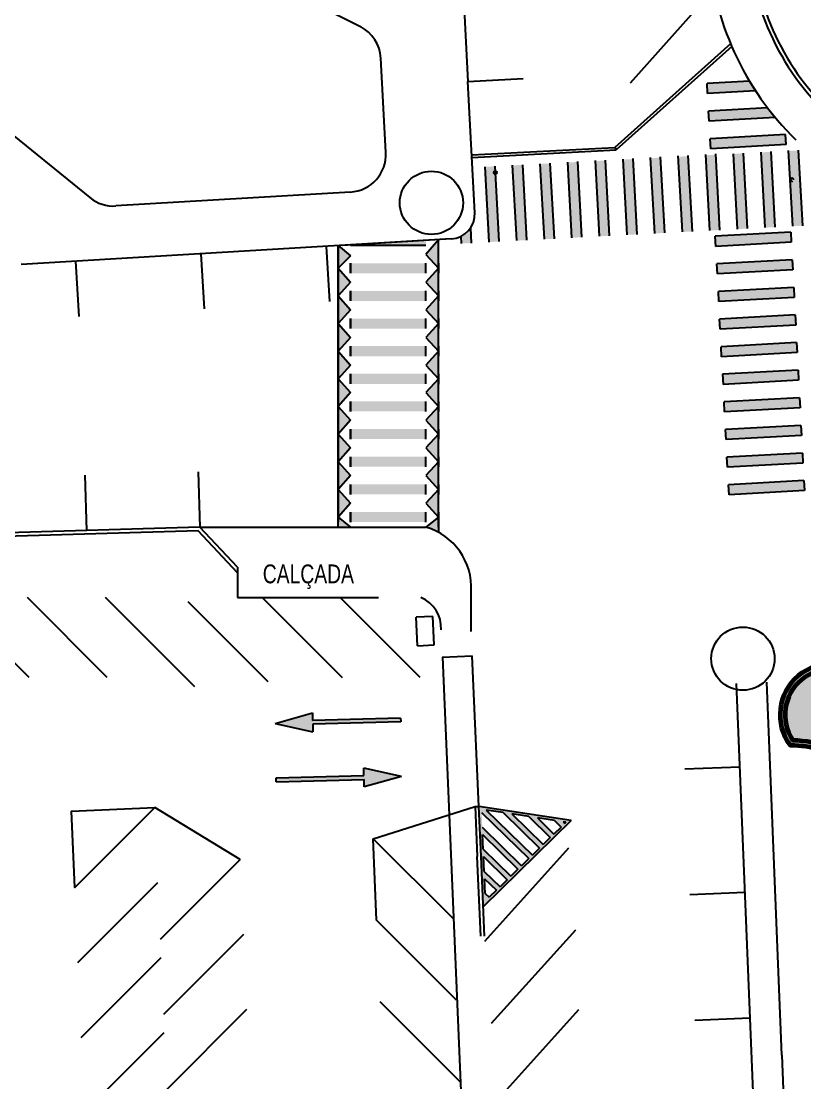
# Model space of a CAD drawing. Header units: millimetres. Extents: x 34038 to 35840, y 10511 to 10922.
# Drawn here: x 34188.92 to 34220.1, y 10756.52 to 10798.77 of the extents above; entities that cross this region are included whole.
import ezdxf

# ---------------------------------------------------------------- set-up
doc = ezdxf.new("R2010")
doc.units = ezdxf.units.MM
for name, color, linetype in [('_0', 7, 'Continuous'), ('GUIA', 7, 'Continuous'), ('MANTER', 150, 'Continuous'), ('PINTURA BRANCA', 7, 'Continuous'), ('piso2', 2, 'Continuous')]:
    doc.layers.add(name, color=color, linetype=linetype)
doc.layers.add('PROJEÇÃO DAS EDIFICAÇÕES', color=4, linetype='Continuous', lineweight=60)
doc.styles.add('SWISS', font='swisscl.ttf', dxfattribs={"height": 0.25})

msp = doc.modelspace()

# ---------------------------------------------------------------- hatches: boundary and pattern name
h = msp.add_hatch(color=256)
h.paths.add_polyline_path([(34216.36359632415, 10793.69452237411), (34216.34268848752, 10794.09397647789), (34219.34248762295, 10794.25736476825), (34219.36352635216, 10793.85791779372)])
h.paths.add_polyline_path([(34216.23857977961, 10795.89095108299), (34216.21767194298, 10796.29040518677), (34217.90645263133, 10796.38238700856), (34218.14920159678, 10795.99501579471)])
h.paths.add_polyline_path([(34216.29907748284, 10794.79261664298), (34216.27775940605, 10795.19204840245), (34218.62593802006, 10795.31994526216), (34218.93101516165, 10794.93596884033)])
h.paths.add_polyline_path([(34217.08897462404, 10779.92478704835), (34217.06765654726, 10780.32421880782), (34220.06786592285, 10780.48762944249), (34220.08877375949, 10780.08817533871)])
h.paths.add_polyline_path([(34216.79585106825, 10785.41697374109), (34216.77453299147, 10785.81640550056), (34219.78038316913, 10785.98012336947), (34219.80129100576, 10785.58066926569)])
h.paths.add_polyline_path([(34216.83315770263, 10784.71796816201), (34216.85447577941, 10784.31853640254), (34219.85878755651, 10784.48217048029), (34219.83787971987, 10784.88162458407)])
h.paths.add_polyline_path([(34216.91310049056, 10783.22009906399), (34216.89178241378, 10783.61953082347), (34219.89537627062, 10783.78312579868), (34219.91628410725, 10783.3836716949)])
h.paths.add_polyline_path([(34216.97172520173, 10782.12166172545), (34216.95040712494, 10782.52109348492), (34219.95287282136, 10782.68462701328), (34219.97378065799, 10782.2851729095)])
h.paths.add_polyline_path([(34217.03034991289, 10781.0232243869), (34217.0090318361, 10781.42265614637), (34220.0103693721, 10781.58612822789), (34220.03127720874, 10781.18667412411)])
h.paths.add_polyline_path([(34216.73722635709, 10786.51541107964), (34216.7159082803, 10786.91484283911), (34219.72288661838, 10787.07862215486), (34219.74379445501, 10786.67916805108)])
h.paths.add_polyline_path([(34219.66539006763, 10788.17712094026), (34219.68629790426, 10787.77766683648), (34216.68649876882, 10787.61427854612), (34216.66559093219, 10788.0137326499)])
h.paths.add_polyline_path([(34219.60488298792, 10789.27545575295), (34219.62592171712, 10788.87600877842), (34216.62900221808, 10788.71277733152), (34216.60809438144, 10789.1122314353)])
h.paths.add_polyline_path([(34219.54702648262, 10790.37393493291), (34219.56806521182, 10789.97448795838), (34216.55965490132, 10789.81063064823), (34216.5379005814, 10790.2100386471)])
for points in [[(34199.02114152979, 10770.82817479038), (34200.51095650749, 10771.24178853802), (34200.5187042728, 10770.94188860115), (34204.01753686958, 10771.03227919645), (34204.02141075223, 10770.88232922802), (34200.52257815545, 10770.79193863272), (34200.53032592076, 10770.49203869585)], [(34204.06049228735, 10768.71082024721), (34202.57067730965, 10768.29720649957), (34202.56292954434, 10768.59710643643), (34199.06409694756, 10768.50671584113), (34199.0602230649, 10768.65666580957), (34202.55905566168, 10768.74705640487), (34202.55130789637, 10769.04695634173)]]:
    msp.add_hatch(color=256).paths.add_polyline_path(points)
h = msp.add_hatch(color=256)
h.paths.add_polyline_path([(34210.81228378681, 10766.95795875386), (34207.30881546689, 10763.53217673186), (34207.1333989104, 10767.5250085687)])
h.paths.add_polyline_path([(34210.48243093342, 10766.90762013479), (34210.55010036363, 10766.84145121408), (34210.59934105571, 10766.88960003755)], flags=16)
h.paths.add_polyline_path([(34209.46363303158, 10767.0646539048), (34210.12099882143, 10766.42186461742), (34210.40706651623, 10766.70158901519), (34210.14283163281, 10766.95996472479)], flags=16)
h.paths.add_polyline_path([(34208.44483512974, 10767.22168767482), (34209.69189727923, 10766.00227802075), (34209.97796497403, 10766.28200241853), (34209.12403373096, 10767.11699849481)], flags=16)
h.paths.add_polyline_path([(34207.42603722789, 10767.37872144484), (34209.26279573703, 10765.58269142409), (34209.54886343183, 10765.86241582186), (34208.10523582913, 10767.27403226483)], flags=16)
h.paths.add_polyline_path([(34208.69066034743, 10765.02324262853), (34208.40459265262, 10764.74351823075), (34207.3086123326, 10765.81519616072), (34207.28293090136, 10766.39975692459)], flags=16)
h.paths.add_polyline_path([(34209.11976188963, 10765.4428292252), (34208.83369419483, 10765.16310482742), (34207.27009018575, 10766.69203730652), (34207.24440875451, 10767.27659807039)], flags=16)
h.paths.add_polyline_path([(34207.32145304821, 10765.52291577879), (34208.26155880523, 10764.60365603186), (34207.97549111042, 10764.32393163409), (34207.34713447945, 10764.93835501493)], flags=16)
h.paths.add_polyline_path([(34207.38565662631, 10764.06151386913), (34207.35997519507, 10764.64607463299), (34207.83245726302, 10764.1840694352), (34207.54638956823, 10763.90434503742)], flags=16)
at = {"layer": '_0'}
h = msp.add_hatch(color=2, dxfattribs=at)
h.dxf.hatch_style = 1
h.paths.add_polyline_path([(34202.02748254794, 10789.43827712141), (34201.52748254794, 10789.83792363994), (34201.52748254794, 10789.13792363994), (34201.52748254794, 10788.93792363994)])
h.paths.add_polyline_path([(34201.52748254794, 10788.93792363994), (34201.52748254794, 10787.83792363994), (34202.02748254794, 10788.38827712141)])
h.paths.add_polyline_path([(34201.52748254794, 10787.83792363994), (34201.52748254794, 10786.73792363994), (34202.02748254794, 10787.28827712141)])
h.paths.add_polyline_path([(34202.02748254794, 10786.18827712141), (34201.52748254794, 10786.73792363994), (34201.52748254794, 10785.63792363994)])
h.paths.add_polyline_path([(34202.02748254794, 10785.08827712141), (34201.52748254794, 10785.63792363994), (34201.52748254794, 10785.43792363994), (34201.52748254794, 10784.53792363994)])
h.paths.add_polyline_path([(34202.02748254794, 10783.98827712141), (34201.52748254794, 10784.53792363994), (34201.52748254794, 10783.43792363994)])
h.paths.add_polyline_path([(34202.02748254794, 10782.88827712141), (34201.52748254794, 10783.43792363994), (34201.52748254794, 10783.23792363994), (34201.52748254794, 10782.33792363994)])
h.paths.add_polyline_path([(34201.52748254794, 10782.33792363994), (34201.52748254794, 10782.13792363994), (34201.52748254794, 10781.43792363994), (34201.52748254794, 10781.23792363994), (34202.02748254794, 10781.78827712141)])
h.paths.add_polyline_path([(34202.02748254794, 10780.68827712141), (34201.52748254794, 10781.23792363994), (34201.52748254794, 10781.03792363994), (34201.52748254794, 10780.33792363994), (34201.52748254794, 10780.13792363994)])
h.paths.add_polyline_path([(34201.52748254794, 10780.13792363994), (34201.52748254794, 10779.03792363994), (34202.02748254794, 10779.58827712141)])
h.paths.add_polyline_path([(34201.52748254794, 10779.03792363994), (34201.52748254794, 10778.83792363994), (34201.52748254794, 10778.63827712141), (34202.02748254794, 10778.63827712141)])
h = msp.add_hatch(color=2, dxfattribs=at)
h.dxf.hatch_style = 1
h.paths.add_polyline_path([(34205.52748254794, 10778.83827712141), (34205.52748254794, 10779.03827712141), (34205.02748254794, 10778.63827712141, -0.05397936319807192), (34205.52748254794, 10778.4298742629), (34205.52748254794, 10778.63827712141)])
h.paths.add_polyline_path([(34205.52748254794, 10780.13827712141), (34205.02748254794, 10779.58827712141), (34205.52748254794, 10779.03827712141)])
h.paths.add_polyline_path([(34205.52748254794, 10781.23827712141), (34205.02748254794, 10780.68827712141), (34205.52748254794, 10780.13827712141), (34205.52748254794, 10780.33827712141)])
h.paths.add_polyline_path([(34205.52748254794, 10782.33827712141), (34205.02748254794, 10781.78827712141), (34205.52748254794, 10781.23827712141)])
h.paths.add_polyline_path([(34205.52748254794, 10784.53526184476), (34205.02748254794, 10783.98827712141), (34205.52748254794, 10783.43827712141), (34205.52748254794, 10783.63827712141)])
h.paths.add_polyline_path([(34205.52748254794, 10783.43827712141), (34205.02748254794, 10782.88827712141), (34205.52748254794, 10782.33827712141)])
h.paths.add_polyline_path([(34205.52748254794, 10785.63827712141), (34205.02748254794, 10785.08827712141), (34205.52748254794, 10784.53526184476), (34205.52748254794, 10784.73827712141)])
h.paths.add_polyline_path([(34205.52748254794, 10786.73827712141), (34205.02748254794, 10786.18827712141), (34205.52748254794, 10785.63827712141), (34205.52748254794, 10785.83827712141)])
h.paths.add_polyline_path([(34205.52748254794, 10787.83827712141), (34205.02748254794, 10787.28827712141), (34205.52748254794, 10786.73827712141)])
h.paths.add_polyline_path([(34205.52748254794, 10788.93827712141), (34205.02748254794, 10788.38827712141), (34205.52748254794, 10787.83827712141), (34205.52748254794, 10788.03827712141)])
h.paths.add_polyline_path([(34205.52748254794, 10790.07522783802), (34205.02748254794, 10789.48827712141), (34205.52748254794, 10788.93827712141), (34205.52748254794, 10789.13827712141)])
at = {"layer": 'MANTER'}
h = msp.add_hatch(color=170, dxfattribs=at)
h.dxf.hatch_style = 1
h.paths.add_polyline_path([(34222.3897122495, 10772.4788172575, 0.8956381437607697), (34219.62374868356, 10770.15937290209, -0.1068995424818305), (34221.1075170254, 10769.83571481325), (34222.38938048331, 10770.90407876294, -0.130696989725699)], flags=16)
h.paths.add_polyline_path([(34219.52124905589, 10769.95801670904, -0.1869982489225978), (34221.83137214842, 10769.13722855904), (34221.98700018434, 10769.26693612042, 0.05798711417947756), (34221.3037632166, 10769.73891933323), (34222.45253404197, 10770.69635776296, 0.0673470007943756), (34222.8210109755, 10769.96203906405), (34222.97539523726, 10770.09071000684, -0.2268809020270916), (34222.61413116237, 10772.53576687643, 0.9492767922900263)])
h.paths.add_polyline_path([(34222.3897122495, 10772.4788172575, 0.130696989725774), (34222.38938048331, 10770.90407876294), (34221.1075170254, 10769.83571481325, 0.1068995424818319), (34219.62374868356, 10770.15937290209, -0.8956381437607146)], flags=16)
h.paths.add_polyline_path([(34222.76560036911, 10770.04603535661, -0.05910241972994149), (34222.45253404197, 10770.69635776296), (34221.3037632166, 10769.73891933323, -0.05090489238471098), (34221.90981074679, 10769.33278093364)], flags=17)
h.paths.add_polyline_path([(34222.79298629735, 10770.00377102855, -0.004109658397382535), (34222.76560036911, 10770.04603535661), (34221.90981074679, 10769.33278093364, -0.003534917773261902), (34221.94868465222, 10769.30009121402)], flags=17)
at = {"layer": 'PINTURA BRANCA'}
h = msp.add_hatch(color=256, dxfattribs=at)
edge = h.paths.add_edge_path()
edge.add_arc((34205.97502139305, 10791.10353679407), 0.9999999999999356, 296.9337532337328, 326.6124265570483, ccw=False)
edge.add_line((34206.42798138627, 10790.21200595077), (34206.44378207027, 10789.92190634752))
edge.add_line((34206.44378207027, 10789.92190634752), (34206.84323617406, 10789.94281418416))
edge.add_line((34206.84323617405, 10789.94281418416), (34206.80998862733, 10790.55323713235))
edge = h.paths.add_edge_path()
edge.add_arc((34227.8998528123, 10802.375077517), 11.65248414317666, 231.0874523606388, 233.6832190230371, ccw=False)
edge.add_line((34220.58053744357, 10793.30821426447), (34220.66650838983, 10791.72979288729))
edge.add_arc((34220.63145601087, 10791.68109657604), 0.06000000000000108, -3.4392660865141806, 54.25306034668853, ccw=False)
edge.add_arc((34220.63145601087, 10791.68109657604), 0.05999999999997153, 311.98216959785435, 356.5607339134857, ccw=False)
edge.add_line((34220.67158996934, 10791.6364953947), (34220.72426628041, 10790.66936150722))
edge.add_line((34220.72426628041, 10790.66936150722), (34221.06755940439, 10790.68732982069))
edge.add_line((34221.06755940439, 10790.68732982069), (34221.06630314649, 10790.71133122168))
edge.add_line((34221.06630314649, 10790.71133122168), (34221.03944300056, 10790.73528938349))
edge.add_line((34221.03944300056, 10790.73528938349), (34221.12126830425, 10790.73528938349))
edge.add_line((34221.12126830425, 10790.73528938349), (34220.99867844315, 10792.98603182355))
edge = h.paths.add_edge_path()
edge.add_arc((34227.8998528123, 10802.375077517), 11.65248414317722, 238.0094903718946, 240.37992123686752, ccw=False)
edge.add_line((34221.72661388839, 10792.49218786391), (34221.82230584178, 10790.73528938349))
edge.add_line((34221.82230584177, 10790.73528938349), (34221.98384952619, 10790.73528938349))
edge.add_line((34221.98384952619, 10790.73528938349), (34222.22221916959, 10790.7477658946))
edge.add_line((34222.22221916959, 10790.7477658946), (34222.1406528129, 10792.2453192734))
edge = h.paths.add_edge_path()
edge.add_arc((34227.8998528123, 10802.375077517), 11.65248414317798, 244.3851265076745, 246.6050959011204, ccw=False)
edge.add_line((34222.86225270605, 10791.86779566694), (34222.9212638512, 10790.78435460871))
edge.add_line((34222.9212638512, 10790.78435460871), (34223.32071795499, 10790.80526244534))
edge.add_line((34223.32071795499, 10790.80526244534), (34223.27304447033, 10791.68054474209))
edge = h.paths.add_edge_path()
edge.add_arc((34227.8998528123, 10802.375077517), 11.65248414317807, 250.3918833126661, 252.50835830260792, ccw=False)
edge.add_line((34223.98945367651, 10791.39832183484), (34224.0197626366, 10790.84185115945))
edge.add_line((34224.0197626366, 10790.84185115945), (34224.41921674038, 10790.86275899609))
edge.add_line((34224.41921674038, 10790.86275899609), (34224.39750447747, 10791.26139483085))
edge = h.paths.add_edge_path()
edge.add_line((34225.10942197729, 10791.06163938078), (34225.11826142199, 10790.8993477102))
edge.add_line((34225.11826142199, 10790.8993477102), (34225.51771552578, 10790.92025554683))
edge.add_line((34225.51771552578, 10790.92025554683), (34225.51504742415, 10790.96924173142))
edge.add_arc((34227.8998528123, 10802.375077517), 11.652484143178, 256.1446855853842, 258.1903633953172, ccw=False)
h.paths.add_polyline_path([(34218.76356504757, 10793.57084296137), (34218.36411094379, 10793.54993512474), (34218.52726870962, 10790.55436840572), (34218.9267228134, 10790.57527624236)])
edge = h.paths.add_edge_path()
edge.add_line((34219.86206383297, 10793.62833951212), (34219.46260972918, 10793.60743167548))
edge.add_line((34219.46260972918, 10793.60743167548), (34219.53829021682, 10792.45634980215))
edge.add_arc((34219.59820141666, 10792.45961295014), 0.06000000000001739, 109.4461143899228, 183.1176149722426, ccw=False)
edge.add_arc((34219.59820141666, 10792.45961295014), 0.06000000000009351, -3.439266085749182, 109.44611438988659, ccw=False)
edge.add_arc((34219.59820141666, 10792.45961295014), 0.06000000000005091, 289.44611438964574, 356.5607339140341, ccw=False)
edge.add_arc((34219.59820141666, 10792.45961295014), 0.05999999999994846, 183.1176149721341, 289.4461143898204, ccw=False)
edge.add_line((34219.53829021683, 10792.45634980215), (34219.62576749502, 10790.61186495647))
edge.add_line((34219.62576749502, 10790.61186495647), (34220.0252215988, 10790.63277279311))
edge.add_line((34220.0252215988, 10790.63277279311), (34219.86206383297, 10793.62833951212))
h.paths.add_polyline_path([(34217.66506626218, 10793.51334641063), (34217.26561215839, 10793.49243857399), (34217.42876992423, 10790.49687185498), (34217.82822402801, 10790.51777969161)])
h.paths.add_polyline_path([(34216.56656747678, 10793.45584985988), (34216.167113373, 10793.43494202324), (34216.33027113883, 10790.43937530423), (34216.72972524261, 10790.46028314087)])
h.paths.add_polyline_path([(34215.46806869139, 10793.39835330913), (34215.0686145876, 10793.3774454725), (34215.23177235344, 10790.38187875349), (34215.63122645722, 10790.40278659012)])
h.paths.add_polyline_path([(34214.36956990599, 10793.34085675839), (34213.97011580221, 10793.31994892175), (34214.13327356804, 10790.32438220274), (34214.53272767182, 10790.34529003938)])
h.paths.add_polyline_path([(34213.27107112059, 10793.28336020764), (34212.87161701681, 10793.26245237101), (34213.03477478265, 10790.266885652), (34213.43422888642, 10790.28779348863)])
h.paths.add_polyline_path([(34212.1725723352, 10793.2258636569), (34211.77311823142, 10793.20495582026), (34211.93627599725, 10790.20938910125), (34212.33573010103, 10790.23029693789)])
h.paths.add_polyline_path([(34211.0740735498, 10793.16836710615), (34210.67461944602, 10793.14745926952), (34210.83777721185, 10790.1518925505), (34211.23723131563, 10790.17280038714)])
h.paths.add_polyline_path([(34209.97557476441, 10793.11087055541), (34209.57612066063, 10793.08996271877), (34209.73927842646, 10790.09439599976), (34210.13873253023, 10790.11530383639)])
h.paths.add_polyline_path([(34208.87707597901, 10793.05337400466), (34208.47762187523, 10793.03246616803), (34208.64077964106, 10790.03689944901), (34209.04023374484, 10790.05780728565)])
edge = h.paths.add_edge_path()
edge.add_arc((34207.79011406104, 10792.74545466442), 0.05999999999991863, 239.4388758769275, 275.1230433029627, ccw=False)
edge.add_arc((34207.79011406104, 10792.74545466442), 0.06000000000006028, 180, 239.4388758769826, ccw=False)
edge.add_arc((34207.79011406104, 10792.74545466442), 0.05999999999994543, 91.11218664150903, 180, ccw=False)
edge.add_line((34207.78894945505, 10792.8054433608), (34207.77857719362, 10792.99587745392))
edge.add_line((34207.77857719362, 10792.99587745391), (34207.37912308984, 10792.97496961728))
edge.add_line((34207.37912308984, 10792.97496961728), (34207.54228085566, 10789.97940289827))
edge.add_line((34207.54228085567, 10789.97940289827), (34207.94173495945, 10790.0003107349))
edge.add_line((34207.94173495944, 10790.0003107349), (34207.8658227691, 10791.39405396123))
edge.add_arc((34207.84910593955, 10791.42472394302), 0.03492993233537734, 67.6424125373394, 298.59281740713095, ccw=False)
edge.add_arc((34207.84172169934, 10791.47697369813), 0.02872490706972221, 50.21189607410838, 316.02333387038203, ccw=False)
edge.add_line((34207.86010420851, 10791.49904638811), (34207.79547175378, 10792.68569435043))
for points in [[(34202.02748254794, 10789.8675866647), (34202.02748254794, 10789.83827712141), (34205.02748254794, 10789.83827712141), (34205.02748254794, 10790.04556481326)], [(34202.02748171809, 10789.13827715258), (34202.02748171809, 10788.73827715258), (34205.02748171809, 10788.73827715258), (34205.02748171809, 10789.13827715258)], [(34202.02748325789, 10788.03827680726), (34202.02748325789, 10787.63827680726), (34205.02748325789, 10787.63827680726), (34205.02748325789, 10788.03827680726)], [(34202.02748325789, 10786.93827680726), (34202.02748325789, 10786.53827680726), (34205.02748325789, 10786.53827680726), (34205.02748325789, 10786.93827680726)], [(34202.02748325789, 10785.83827680726), (34202.02748325789, 10785.43827680726), (34205.02748325789, 10785.43827680726), (34205.02748325789, 10785.83827680726)], [(34202.02748325789, 10784.73827680726), (34202.02748325789, 10784.33827680726), (34205.02748325789, 10784.33827680726), (34205.02748325789, 10784.73827680726)], [(34202.02748325789, 10783.63827680726), (34202.02748325789, 10783.23827680726), (34205.02748325789, 10783.23827680726), (34205.02748325789, 10783.63827680726)], [(34202.02748325789, 10782.53827680726), (34202.02748325789, 10782.13827680726), (34205.02748325789, 10782.13827680726), (34205.02748325789, 10782.53827680726)], [(34202.02748325789, 10781.43827680726), (34202.02748325789, 10781.03827680726), (34205.02748325789, 10781.03827680726), (34205.02748325789, 10781.43827680726)], [(34202.02748325789, 10780.33827680726), (34202.02748325789, 10779.93827680726), (34205.02748325789, 10779.93827680726), (34205.02748325789, 10780.33827680726)], [(34202.02748254794, 10779.23827712141), (34202.02748254794, 10778.83827712141), (34205.02748254794, 10778.83827712141), (34205.02748254794, 10779.23827712141)]]:
    msp.add_hatch(color=256, dxfattribs=at).paths.add_polyline_path(points)

# ---------------------------------------------------------------- linework, layer by layer
at = {"color": 7}
for p, q in [((34191.66114257183, 10804.02661687859), (34202.41690822005, 10798.55405779792)), ((34203.43320905595, 10793.54781217689), (34203.23458900157, 10797.29652126186)), ((34202.02414296314, 10791.97108085349), (34192.68498653374, 10791.4170255967))]:
    msp.add_line(p, q, dxfattribs=at)
for p, q in [((34183.16814568178, 10798.61847563409), (34191.65220859744, 10791.74864514247)), ((34206.97431269494, 10791.14322941878), (34206.70049969199, 10796.37455629386)), ((34206.97431269494, 10791.14322941878), (34206.70049969199, 10796.37455629386)), ((34216.23857977961, 10795.89095108299), (34216.21767194298, 10796.29040518677)), ((34217.90645263133, 10796.38238700856), (34218.14920159678, 10795.99501579471)), ((34218.62593802006, 10795.31994526216), (34218.93101516165, 10794.93596884033)), ((34216.29907748284, 10794.79261664298), (34216.27775940605, 10795.19204840245)), ((34216.36359632415, 10793.69452237411), (34216.34268848752, 10794.09397647789)), ((34219.36352635216, 10793.85791779372), (34219.34248762295, 10794.25736476825)), ((34216.55965490132, 10789.81063064823), (34216.5379005814, 10790.2100386471)), ((34219.54702648262, 10790.37393493291), (34219.56806521182, 10789.97448795838)), ((34216.62900221808, 10788.71277733152), (34216.60809438144, 10789.1122314353)), ((34219.60488298792, 10789.27545575295), (34219.62592171712, 10788.87600877842)), ((34219.66539006763, 10788.17712094026), (34219.68629790426, 10787.77766683648)), ((34216.68649876882, 10787.61427854612), (34216.66559093219, 10788.0137326499)), ((34216.73722635709, 10786.51541107964), (34216.7159082803, 10786.91484283911)), ((34219.72288661838, 10787.07862215486), (34219.74379445501, 10786.67916805108)), ((34219.78038316913, 10785.98012336947), (34219.80129100576, 10785.58066926569)), ((34216.79585106825, 10785.41697374109), (34216.77453299147, 10785.81640550056)), ((34216.83315770263, 10784.71796816201), (34216.85447577941, 10784.31853640254)), ((34219.83787971987, 10784.88162458407), (34219.85878755651, 10784.48217048029)), ((34216.91310049056, 10783.22009906399), (34216.89178241378, 10783.61953082347)), ((34219.89537627062, 10783.78312579868), (34219.91628410725, 10783.3836716949)), ((34219.95287282136, 10782.68462701328), (34219.97378065799, 10782.2851729095)), ((34216.97172520173, 10782.12166172545), (34216.95040712494, 10782.52109348492)), ((34217.03034991289, 10781.0232243869), (34217.0090318361, 10781.42265614637)), ((34220.0103693721, 10781.58612822789), (34220.03127720874, 10781.18667412411)), ((34195.96260082356, 10780.83732017734), (34196.02748254795, 10778.63827712141)), ((34220.06786592285, 10780.48762944249), (34220.08877375949, 10780.08817533871)), ((34217.08897462404, 10779.92478704835), (34217.06765654726, 10780.32421880782)), ((34196.02748254794, 10778.63827712141), (34187.34483725742, 10778.38209978229)), ((34205.29922513056, 10775.07944068936), (34204.6423621063, 10775.04916570263)), ((34204.694449685, 10773.9190444982), (34204.6423621063, 10775.04916570263)), ((34205.35131270925, 10773.94931948493), (34205.29922513056, 10775.07944068936)), ((34204.694449685, 10773.9190444982), (34205.35131270925, 10773.94931948493)), ((34206.42960039778, 10756.20561860438), (34205.69810971012, 10773.46773969641)), ((34207.1333989104, 10767.5250085687), (34206.87005571515, 10773.51922664628)), ((34219.18719474405, 10757.62672630996), (34218.59029409809, 10772.46065387549)), ((34219.53869799711, 10719.04527666864), (34217.39126442044, 10772.41240626298)), ((34199.02114152979, 10770.82817479038), (34200.51095650749, 10771.24178853802)), ((34200.51095650749, 10771.24178853802), (34200.5187042728, 10770.94188860115)), ((34199.02114152979, 10770.82817479038), (34200.53032592076, 10770.49203869585)), ((34204.01753686958, 10771.03227919645), (34200.5187042728, 10770.94188860115)), ((34204.02141075223, 10770.88232922802), (34200.52257815545, 10770.79193863272)), ((34200.52257815545, 10770.79193863272), (34200.53032592076, 10770.49203869585)), ((34204.01753686958, 10771.03227919645), (34204.02141075223, 10770.88232922802)), ((34202.55905566168, 10768.74705640487), (34202.55130789637, 10769.04695634173)), ((34204.06049228735, 10768.71082024721), (34202.55130789637, 10769.04695634173)), ((34199.0602230649, 10768.65666580957), (34202.55905566168, 10768.74705640487)), ((34199.06409694756, 10768.50671584113), (34199.0602230649, 10768.65666580957)), ((34204.06049228735, 10768.71082024721), (34202.57067730965, 10768.29720649957)), ((34199.06409694756, 10768.50671584113), (34202.56292954434, 10768.59710643643)), ((34202.57067730965, 10768.29720649957), (34202.56292954434, 10768.59710643643)), ((34210.81228378681, 10766.95795875386), (34207.1333989104, 10767.5250085687)), ((34208.10523582913, 10767.27403226483), (34207.42603722789, 10767.37872144484)), ((34209.12403373096, 10767.11699849481), (34208.44483512974, 10767.22168767482)), ((34210.14283163281, 10766.95996472479), (34209.46363303158, 10767.0646539048)), ((34210.59934105571, 10766.88960003755), (34210.48243093342, 10766.90762013479))]:
    msp.add_line(p, q)
at = {"linetype": 'Continuous'}
msp.add_line((34206.03432249402, 10790.10529664976), (34188.91975142476, 10789.08995675901), dxfattribs=at)
msp.add_line((34206.03432249402, 10790.10529664976), (34188.91975142476, 10789.08995675901), dxfattribs=at)
for points in [[(34197.52748254794, 10776.81895999941), (34195.96430642378, 10778.48634786519), (34187.34926101135, 10778.23216502847)], [(34197.52748254794, 10777.03827712141), (34196.02748254794, 10778.63827712141)], [(34189.23482971903, 10772.65629660607), (34186.0528492037, 10775.83827712141)], [(34192.34609955626, 10772.65629660607), (34189.16411904092, 10775.83827712141)], [(34195.45736939348, 10772.65629660607), (34192.27538887814, 10775.83827712141)], [(34197.52748254794, 10775.83827712141), (34203.13789200959, 10775.83827712141)], [(34201.70122742902, 10772.63497824497), (34198.51924691367, 10775.81695876031)], [(34204.79117890514, 10772.65629660607), (34201.6091983898, 10775.83827712141)], [(34195.82655897451, 10772.28710702504), (34192.64457845917, 10775.46908754038)], [(34198.74944741536, 10772.47548842141), (34195.56746690002, 10775.65746893675)], [(34205.67665903811, 10773.46679730686), (34206.87005571515, 10773.51922664628)], [(34191.05172887647, 10764.29315607649), (34194.23370939181, 10767.47513659183)], [(34206.98354345846, 10767.51842498882), (34207.1333989104, 10767.5250085687)], [(34206.98354345846, 10767.51842498882), (34207.07117894986, 10765.5236658445)], [(34206.10868359824, 10763.0557705741), (34202.92670308291, 10766.23775108944)], [(34197.63787383786, 10765.41389804618), (34194.45589332251, 10762.23191753084)], [(34191.17821070461, 10761.30836806741), (34194.36019121995, 10764.49034858275)], [(34206.24635922568, 10759.80682510945), (34203.06437871033, 10762.98880562479)], [(34197.76435566599, 10762.4291100371), (34194.58237515065, 10759.24712952176)], [(34191.30469253275, 10758.32358005833), (34194.48667304809, 10761.50556057367)], [(34197.89083749413, 10759.44432202802), (34194.7088569788, 10756.26234151268)], [(34206.38403485311, 10756.5578796448), (34203.20205433777, 10759.73986016014)], [(34191.43117436089, 10755.33879204925), (34194.61315487623, 10758.52077256459)], [(34219.18725246032, 10757.62526995446), (34219.96811880334, 10737.61454469751), (34220.40189877497, 10720.41926043016), (34231.99997337456, 10720.71184137226)]]:
    msp.add_lwpolyline(points)
msp.add_lwpolyline([(34194.23370939181, 10767.47513659183), (34191.05172887647, 10764.29315607649), (34190.92283619443, 10767.33483674693)], close=True)
at = {"color": 7}
for centre, radius, start, end in [((34227.9365317809, 10802.41591688509), 10.09163081070001, 180.9124037294238, 273.7081086251886), ((34227.9365317809, 10802.41591688509), 9.941630810700007, 180.9124037294238, 272.2983606473175), ((34227.8998528123, 10802.375077517), 11.6524841431769, 183.4693575518346, 225.6082793693399), ((34201.73669002439, 10797.21715720091), 1.5, 3.032900000003336, 63.03289999994814), ((34201.93531007878, 10793.46844811594), 1.5, 273.3951528133861, 3.032900000003336)]:
    msp.add_arc(centre, radius, start, end, dxfattribs=at)
for centre, radius, start, end in [((34192.59615364938, 10792.91439285915), 1.5, 231.0017465270493, 273.3951528133861), ((34204.31509800014, 10776.22512332296), 2.516108701724646, 356.8822569205507, 73.55292901561616), ((34204.31509800014, 10774.62512332296), 1.316108701724646, 356.8822569205507, 67.18671169319161)]:
    msp.add_arc(centre, radius, start, end)
at = {"layer": '_0', "color": 2}
for p, q in [((34201.52748254794, 10778.63827712141), (34201.52748254794, 10789.83792363994)), ((34201.52748254794, 10789.83792363994), (34201.52748254794, 10789.13792363994)), ((34201.52748254794, 10789.83792363994), (34202.02748254794, 10789.43827712141)), ((34202.02748254794, 10789.84823786625), (34202.02748254794, 10789.8675866647)), ((34205.02748254794, 10789.83827712141), (34202.02748254794, 10789.83827712141)), ((34205.52748254794, 10790.07522783802), (34205.02748254794, 10789.48827712141)), ((34205.02748254794, 10790.0262160148), (34205.02748254794, 10790.04556481326)), ((34205.52748254794, 10778.63827712141), (34205.52748254794, 10790.07522783802)), ((34202.02748254794, 10789.43827712141), (34201.52748254794, 10788.93792363994)), ((34205.02748254794, 10789.48827712141), (34205.52748254794, 10788.93827712141)), ((34201.52748254794, 10789.13792363994), (34201.52748254794, 10788.73792363994)), ((34201.52748254794, 10788.93792363994), (34202.02748254794, 10788.38827712141)), ((34202.02748254794, 10788.73827712141), (34202.02748254794, 10789.13827712141)), ((34202.02748254794, 10789.13827712141), (34202.02748254794, 10788.73827712141)), ((34205.02748254794, 10788.73827712141), (34205.02748254794, 10789.13827712141)), ((34205.52748254794, 10788.93827712141), (34205.02748254794, 10788.38827712141)), ((34205.52748254794, 10789.13827712141), (34205.52748254794, 10788.73827712141)), ((34201.52748254794, 10788.73792363994), (34201.52748254794, 10788.03792363994)), ((34202.02748254794, 10788.38827712141), (34201.52748254794, 10787.83792363994)), ((34205.02748254794, 10788.38827712141), (34205.02748254794, 10788.38827712141)), ((34205.02748254794, 10788.38827712141), (34205.52748254794, 10787.83827712141)), ((34201.52748254794, 10788.03792363994), (34201.52748254794, 10787.63792363994)), ((34201.52748254794, 10787.83792363994), (34202.02748254794, 10787.28827712141)), ((34201.52748254794, 10787.63792363994), (34201.52748254794, 10786.93792363994)), ((34202.02748254794, 10787.63827712141), (34202.02748254794, 10788.03827712141)), ((34202.02748254794, 10788.03827712141), (34202.02748254794, 10787.63827712141)), ((34205.02748254794, 10787.63827712141), (34205.02748254794, 10788.03827712141)), ((34205.52748254794, 10787.83827712141), (34205.02748254794, 10787.28827712141)), ((34205.52748254794, 10788.03827712141), (34205.52748254794, 10787.63827712141)), ((34202.02748254794, 10787.28827712141), (34201.52748254794, 10786.73792363994)), ((34205.02748254794, 10787.28827712141), (34205.52748254794, 10786.73827712141)), ((34201.52748254794, 10786.93792363994), (34201.52748254794, 10786.53792363994)), ((34202.02748254794, 10786.53827712141), (34202.02748254794, 10786.93827712141)), ((34202.02748254794, 10786.93827712141), (34202.02748254794, 10786.53827712141)), ((34205.02748254794, 10786.53827712141), (34205.02748254794, 10786.93827712141)), ((34205.52748254794, 10786.93827712141), (34205.52748254794, 10786.53827712141)), ((34201.52748254794, 10786.73792363994), (34202.02748254794, 10786.18827712141)), ((34201.52748254794, 10786.53792363994), (34201.52748254794, 10785.83792363994)), ((34205.52748254794, 10786.73827712141), (34205.02748254794, 10786.18827712141)), ((34202.02748254794, 10786.18827712141), (34201.52748254794, 10785.63792363994)), ((34205.02748254794, 10786.18827712141), (34205.52748254794, 10785.63827712141)), ((34201.52748254794, 10785.83792363994), (34201.52748254794, 10785.43792363994)), ((34201.52748254794, 10785.63792363994), (34202.02748254794, 10785.08827712141)), ((34202.02748254794, 10785.43827712141), (34202.02748254794, 10785.83827712141)), ((34202.02748254794, 10785.83827712141), (34202.02748254794, 10785.43827712141)), ((34205.02748254794, 10785.43827712141), (34205.02748254794, 10785.83827712141)), ((34205.52748254794, 10785.63827712141), (34205.02748254794, 10785.08827712141)), ((34205.52748254794, 10785.83827712141), (34205.52748254794, 10785.43827712141)), ((34201.52748254794, 10785.43792363994), (34201.52748254794, 10784.73792363994)), ((34202.02748254794, 10785.08827712141), (34201.52748254794, 10784.53792363994)), ((34201.52748254794, 10784.73792363994), (34201.52748254794, 10784.33792363994)), ((34202.02748254794, 10784.33827712141), (34202.02748254794, 10784.73827712141)), ((34202.02748254794, 10784.73827712141), (34202.02748254794, 10784.33827712141)), ((34205.02748254794, 10785.08827712141), (34205.52748254794, 10784.53526184476)), ((34205.02748254794, 10784.33827712141), (34205.02748254794, 10784.73827712141)), ((34205.52748254794, 10784.73827712141), (34205.52748254794, 10784.33224656811)), ((34201.52748254794, 10784.53792363994), (34202.02748254794, 10783.98827712141)), ((34201.52748254794, 10784.33792363994), (34201.52748254794, 10783.63792363994)), ((34205.52748254794, 10784.53526184476), (34205.02748254794, 10783.98827712141)), ((34202.02748254794, 10783.98827712141), (34201.52748254794, 10783.43792363994)), ((34205.02748254794, 10783.98827712141), (34205.52748254794, 10783.43827712141)), ((34201.52748254794, 10783.63792363994), (34201.52748254794, 10783.23792363994)), ((34201.52748254794, 10783.43792363994), (34202.02748254794, 10782.88827712141)), ((34202.02748254794, 10783.23827712141), (34202.02748254794, 10783.63827712141)), ((34202.02748254794, 10783.63827712141), (34202.02748254794, 10783.23827712141)), ((34205.02748254794, 10783.23827712141), (34205.02748254794, 10783.63827712141)), ((34205.52748254794, 10783.43827712141), (34205.02748254794, 10782.88827712141)), ((34205.52748254794, 10783.63827712141), (34205.52748254794, 10783.23827712141)), ((34201.52748254794, 10783.23792363994), (34201.52748254794, 10782.53792363994)), ((34202.02748254794, 10782.88827712141), (34201.52748254794, 10782.33792363994)), ((34205.02748254794, 10782.88827712141), (34205.52748254794, 10782.33827712141)), ((34201.52748254794, 10782.53792363994), (34201.52748254794, 10782.13792363994)), ((34201.52748254794, 10782.33792363994), (34202.02748254794, 10781.78827712141)), ((34201.52748254794, 10782.13792363994), (34201.52748254794, 10781.43792363994)), ((34202.02748254794, 10782.13827712141), (34202.02748254794, 10782.53827712141)), ((34202.02748254794, 10782.53827712141), (34202.02748254794, 10782.13827712141)), ((34205.02748254794, 10782.13827712141), (34205.02748254794, 10782.53827712141)), ((34205.52748254794, 10782.33827712141), (34205.02748254794, 10781.78827712141)), ((34205.52748254794, 10782.53827712141), (34205.52748254794, 10782.13827712141)), ((34202.02748254794, 10781.78827712141), (34201.52748254794, 10781.23792363994)), ((34205.02748254794, 10781.78827712141), (34205.52748254794, 10781.23827712141)), ((34201.52748254794, 10781.43792363994), (34201.52748254794, 10781.03792363994)), ((34202.02748254794, 10781.03827712141), (34202.02748254794, 10781.43827712141)), ((34202.02748254794, 10781.43827712141), (34202.02748254794, 10781.03827712141)), ((34205.02748254794, 10781.03827712141), (34205.02748254794, 10781.43827712141)), ((34205.52748254794, 10781.43827712141), (34205.52748254794, 10781.03827712141)), ((34201.52748254794, 10781.23792363994), (34202.02748254794, 10780.68827712141)), ((34201.52748254794, 10781.03792363994), (34201.52748254794, 10780.33792363994)), ((34205.52748254794, 10781.23827712141), (34205.02748254794, 10780.68827712141)), ((34202.02748254794, 10780.68827712141), (34201.52748254794, 10780.13792363994)), ((34205.02748254794, 10780.68827712141), (34205.52748254794, 10780.13827712141)), ((34201.52748254794, 10780.33792363994), (34201.52748254794, 10779.93792363994)), ((34201.52748254794, 10780.13792363994), (34202.02748254794, 10779.58827712141)), ((34202.02748254794, 10779.93827712141), (34202.02748254794, 10780.33827712141)), ((34202.02748254794, 10780.33827712141), (34202.02748254794, 10779.93827712141)), ((34205.02748254794, 10779.93827712141), (34205.02748254794, 10780.33827712141)), ((34205.52748254794, 10780.13827712141), (34205.02748254794, 10779.58827712141)), ((34205.52748254794, 10780.33827712141), (34205.52748254794, 10779.93827712141)), ((34201.52748254794, 10779.93792363994), (34201.52748254794, 10779.23792363994)), ((34202.02748254794, 10779.58827712141), (34201.52748254794, 10779.03792363994)), ((34201.52748254794, 10779.23792363994), (34201.52748254794, 10778.83792363994)), ((34202.02748254794, 10778.83827712141), (34202.02748254794, 10779.23827712141)), ((34202.02748254794, 10779.23827712141), (34202.02748254794, 10778.83827712141)), ((34205.02748254794, 10779.58827712141), (34205.52748254794, 10779.03827712141)), ((34205.02748254794, 10778.83827712141), (34205.02748254794, 10779.23827712141)), ((34205.52748254794, 10779.23827712141), (34205.52748254794, 10778.83827712141)), ((34201.52748254794, 10779.03792363994), (34202.02748254794, 10778.63827712141)), ((34205.52748254794, 10779.03827712141), (34205.02748254794, 10778.63827712141)), ((34205.52748254794, 10778.83827712141), (34205.52748254794, 10778.63827712141)), ((34202.02748254794, 10778.63827712141), (34205.02748254794, 10778.63827712141)), ((34204.70133916559, 10778.63827712141), (34205.02748254794, 10778.63827712141)), ((34205.52748254794, 10778.63827712141), (34205.52748254794, 10778.4298742629))]:
    msp.add_line(p, q, dxfattribs=at)
at = {"layer": '_0'}
for p, q in [((34206.03432249402, 10790.10529664976), (34201.70133916559, 10789.84823786625)), ((34196.02748254795, 10778.63827712141), (34205.02748254794, 10778.63827712141)), ((34201.70133916559, 10778.63827712141), (34204.70133916559, 10778.63827712141)), ((34206.82748254794, 10774.48827712141), (34206.82748254794, 10776.36196952452))]:
    msp.add_line(p, q, dxfattribs=at)
at = {"layer": 'GUIA'}
msp.add_line((34203.66977920027, 10853.57567566987), (34206.70049969199, 10796.37455629386), dxfattribs=at)
at = {"layer": 'GUIA', "linetype": 'Continuous'}
msp.add_line((34206.03424331596, 10790.10529195243), (34188.91975142476, 10789.08995675901), dxfattribs=at)
at = {"layer": 'GUIA', "color": 7, "linetype": 'Continuous'}
msp.add_arc((34205.97502139305, 10791.10353679407), 1, 273.3951528133861, 2.996185639007377, dxfattribs=at)
at = {"layer": 'PINTURA BRANCA'}
for p, q in [((34216.48456912356, 10800.03591420234), (34213.15635442873, 10796.30456230991)), ((34217.15483949758, 10797.86674350392), (34212.55048510255, 10793.74564399794)), ((34217.19852613902, 10797.76400452487), (34212.5973549166, 10793.64796032653)), ((34206.70049969199, 10796.37455629386), (34208.89749232875, 10796.48954913727)), ((34206.85370644876, 10793.44746877252), (34212.55048510255, 10793.74564399794)), ((34206.85893339618, 10793.34760547085), (34212.5973549166, 10793.64796032653)), ((34201.2022275913, 10787.61475941068), (34201.0719393609, 10789.81089806227)), ((34196.21100338313, 10787.31864979614), (34196.08071515273, 10789.51478844774)), ((34191.21977917496, 10787.02254018161), (34191.08949094457, 10789.2186788332)), ((34191.52943993354, 10778.50556450334), (34191.46455820915, 10780.70460755928)), ((34197.52748254794, 10777.03827712141), (34197.52748254794, 10775.83827712141)), ((34215.32622685844, 10769.01413080071), (34217.52444793413, 10769.10258475697)), ((34197.63787383786, 10765.41389804618), (34194.23370939181, 10767.47513659183)), ((34202.92670308291, 10766.23775108944), (34206.98354345846, 10767.51842498882)), ((34207.2210344018, 10765.53024942438), (34207.1333989104, 10767.5250085687)), ((34207.42603722789, 10767.37872144484), (34209.26279573703, 10765.58269142409)), ((34207.24440875451, 10767.27659807039), (34209.11976188963, 10765.4428292252)), ((34210.81228378681, 10766.95795875386), (34207.30881546689, 10763.53217673186)), ((34208.10523582913, 10767.27403226483), (34209.54886343183, 10765.86241582186)), ((34208.44483512974, 10767.22168767482), (34209.69189727923, 10766.00227802075)), ((34209.12403373096, 10767.11699849481), (34209.97796497403, 10766.28200241853)), ((34209.46363303158, 10767.0646539048), (34210.12099882143, 10766.42186461742)), ((34210.14283163281, 10766.95996472479), (34210.40706651623, 10766.70158901519)), ((34207.27009018575, 10766.69203730652), (34208.83369419483, 10765.16310482742)), ((34210.40706651623, 10766.7015890152), (34210.12099882143, 10766.42186461742)), ((34210.48243093342, 10766.90762013479), (34210.55010036363, 10766.84145121408)), ((34210.59934105571, 10766.88960003755), (34210.55010036363, 10766.84145121408)), ((34203.06437871033, 10762.98880562479), (34202.92670308291, 10766.23775108944)), ((34207.3086123326, 10765.81519616072), (34207.28293090136, 10766.39975692459)), ((34207.28293090136, 10766.39975692459), (34208.69066034743, 10765.02324262853)), ((34209.97796497403, 10766.28200241853), (34209.69189727923, 10766.00227802075)), ((34207.3086123326, 10765.81519616072), (34208.40459265262, 10764.74351823075)), ((34207.36858258872, 10762.15434234259), (34210.71479080355, 10765.86956650581)), ((34209.54886343183, 10765.86241582186), (34209.26279573703, 10765.58269142409)), ((34207.2102826359, 10762.35738760181), (34207.07117894986, 10765.5236658445)), ((34207.36013808784, 10762.3639711817), (34207.2210344018, 10765.53024942438)), ((34207.34713447945, 10764.93835501493), (34207.32145304821, 10765.52291577879)), ((34207.32145304821, 10765.52291577879), (34208.26155880523, 10764.60365603186)), ((34209.11976188963, 10765.4428292252), (34208.83369419483, 10765.16310482742)), ((34207.34713447945, 10764.93835501493), (34207.97549111042, 10764.32393163409)), ((34208.69066034743, 10765.02324262853), (34208.40459265262, 10764.74351823075)), ((34207.38565662631, 10764.06151386913), (34207.35997519508, 10764.64607463299)), ((34207.35997519507, 10764.64607463299), (34207.83245726302, 10764.1840694352)), ((34208.26155880523, 10764.60365603186), (34207.97549111042, 10764.32393163409)), ((34207.38565662631, 10764.06151386913), (34207.54638956823, 10763.90434503742)), ((34207.83245726302, 10764.1840694352), (34207.54638956823, 10763.90434503742)), ((34215.52725857721, 10764.01817381049), (34217.7254796529, 10764.10662776676)), ((34207.64152836044, 10758.90105226554), (34210.98773657526, 10762.61627642876)), ((34207.64152836044, 10758.90105226554), (34210.98773657526, 10762.61627642876)), ((34207.76565852794, 10755.7275754906), (34211.11186674277, 10759.44279965383)), ((34215.72829029599, 10759.02221682028), (34217.92651137168, 10759.11067077654))]:
    msp.add_line(p, q, dxfattribs=at)
at = {"layer": 'PINTURA BRANCA', "color": 2}
msp.add_line((34219.61817662715, 10792.40303564934), (34219.60637527966, 10792.38737278479), dxfattribs=at)
at = {"layer": 'PINTURA BRANCA'}
for points in [[(34217.90645263133, 10796.38238700856), (34216.21767194298, 10796.29040518677)], [(34218.14920159678, 10795.99501579471), (34216.23857977961, 10795.89095108299)], [(34218.62593802006, 10795.31994526216), (34216.27775940605, 10795.19204840245)], [(34218.93101516165, 10794.93596884033), (34216.29907748284, 10794.79261664298)], [(34219.34248762295, 10794.25736476825), (34216.34268848752, 10794.09397647789)], [(34212.55048510255, 10793.74564399794), (34212.5973549166, 10793.64796032653)], [(34219.36352635216, 10793.85791779372), (34216.36359632415, 10793.69452237411)], [(34218.52726870962, 10790.55436840572), (34218.36369599964, 10793.55755347431)], [(34218.9267228134, 10790.57527624236), (34218.76310399851, 10793.57930779424)], [(34219.62576749502, 10790.61186495647), (34219.4619642605, 10793.61928244149)], [(34220.0252215988, 10790.63277279311), (34219.86137225938, 10793.64103676141)], [(34210.13873253023, 10790.11530383639), (34209.97511371535, 10793.11933538827)], [(34210.83777721185, 10790.1518925505), (34210.67397397734, 10793.15931003553)], [(34211.23723131563, 10790.17280038714), (34211.07338197621, 10793.18106435545)], [(34211.93627599725, 10790.20938910125), (34211.77224223821, 10793.2210390027)], [(34212.33573010103, 10790.23029693789), (34212.17165023708, 10793.24279332263)], [(34213.03477478265, 10790.266885652), (34212.87051049907, 10793.28276796988)], [(34213.43422888642, 10790.28779348863), (34213.26991849794, 10793.3045222898)], [(34214.13327356804, 10790.32438220274), (34213.96877875994, 10793.34449693706)], [(34214.53272767182, 10790.34529003938), (34214.36818675881, 10793.36625125698)], [(34215.23177235344, 10790.38187875349), (34215.06704702081, 10793.40622590424)], [(34215.63122645722, 10790.40278659012), (34215.46645501968, 10793.42798022416)], [(34216.33027113883, 10790.43937530423), (34216.16531528167, 10793.46795487142)], [(34216.72972524261, 10790.46028314087), (34216.56472328054, 10793.48970919134)], [(34217.42876992423, 10790.49687185498), (34217.26542773877, 10793.49582450714)], [(34217.82822402801, 10790.51777969161), (34217.66483573765, 10793.51757882706)], [(34207.54228085567, 10789.97940289827), (34207.37906545871, 10792.97602772139)], [(34207.94173495944, 10790.0003107349), (34207.77847345758, 10792.99778204131)], [(34208.64077964106, 10790.03689944901), (34208.47743745561, 10793.03585210117)], [(34209.04023374484, 10790.05780728565), (34208.87684545448, 10793.05760642109)], [(34209.73927842646, 10790.09439599976), (34209.57570571647, 10793.09758106835)], [(34206.44378207027, 10789.92190634752), (34206.42798138627, 10790.21200595077)], [(34206.84323617405, 10789.94281418416), (34206.80998862733, 10790.55323713235)], [(34219.54702648262, 10790.37393493291), (34216.5379005814, 10790.2100386471)], [(34219.56806521182, 10789.97448795838), (34216.55965490132, 10789.81063064823)], [(34219.60488298792, 10789.27545575295), (34216.60809438144, 10789.1122314353)], [(34219.62592171712, 10788.87600877842), (34216.62900221808, 10788.71277733152)], [(34219.66539006763, 10788.17712094026), (34216.66559093219, 10788.0137326499)], [(34219.68629790426, 10787.77766683648), (34216.68649876882, 10787.61427854612)], [(34219.72288661838, 10787.07862215486), (34216.7159082803, 10786.91484283911)], [(34219.74379445501, 10786.67916805108), (34216.73722635709, 10786.51541107964)], [(34219.78038316913, 10785.98012336947), (34216.77453299147, 10785.81640550056)], [(34219.80129100576, 10785.58066926569), (34216.79585106825, 10785.41697374109)], [(34219.83787971987, 10784.88162458407), (34216.83315770263, 10784.71796816201)], [(34219.85878755651, 10784.48217048029), (34216.85447577941, 10784.31853640254)], [(34219.89537627062, 10783.78312579868), (34216.89178241378, 10783.61953082347)], [(34219.91628410725, 10783.3836716949), (34216.91310049056, 10783.22009906399)], [(34219.95287282136, 10782.68462701328), (34216.95040712494, 10782.52109348492)], [(34219.97378065799, 10782.2851729095), (34216.97172520173, 10782.12166172545)], [(34220.0103693721, 10781.58612822789), (34217.0090318361, 10781.42265614637)], [(34220.03127720874, 10781.18667412411), (34217.03034991289, 10781.0232243869)], [(34220.06786592285, 10780.48762944249), (34217.06765654726, 10780.32421880782)], [(34220.08877375949, 10780.08817533871), (34217.08897462404, 10779.92478704835)]]:
    msp.add_lwpolyline(points, dxfattribs=at)
msp.add_circle((34207.79011406104, 10792.74545466442), 0.06000000000001984, dxfattribs=at)
for centre, radius, start, end in [((34207.79011406104, 10792.74545466442), 0.05999999999999999, 126.5534954007662, 239.4388758769701), ((34207.79011406104, 10792.74545466442), 0.06000000000005593, 239.4388758769701, 306.5534954009524), ((34207.79011406104, 10792.74545466442), 0.05999999999999999, 306.5534954008904, 59.4388758769701), ((34219.59820141666, 10792.45961295014), 0.06000000000001781, 109.4461143901008, 176.5607339133829)]:
    msp.add_arc(centre, radius, start, end, dxfattribs=at)
at = {"layer": 'PINTURA BRANCA', "color": 2}
for start, end in [(176.5607339133829, 289.446114389673), (356.5607339141112, 109.446114389673)]:
    msp.add_arc((34219.59820141666, 10792.45961295014), 0.06000000000005566, start, end, dxfattribs=at)
at = {"layer": 'piso2'}
for centre in [(34205.24527881919, 10791.5419717307), (34217.64237530581, 10773.40229944271)]:
    msp.add_circle(centre, 1.258413418696633, dxfattribs=at)
at = {"layer": 'PROJEÇÃO DAS EDIFICAÇÕES'}
for points in [[(34222.8210109755, 10769.96203906405), (34222.97539523726, 10770.09071000684, -0.2268809020270917), (34222.61413116237, 10772.53576687643, 0.9492767922894644), (34219.52124905589, 10769.95801670904, -0.18699824892285), (34221.83137214842, 10769.13722855904), (34221.98700018434, 10769.26693612042, 0.05798711417947756), (34221.3037632166, 10769.73891933323), (34222.45253404197, 10770.69635776296, 0.06734700079434648), (34222.8210109755, 10769.96203906405, 2.447658183711837)], [(34221.1075170254, 10769.83571481325), (34222.38938048331, 10770.90407876294, -0.1306969897257739), (34222.3897122495, 10772.4788172575, 0.8956381437607146), (34219.62374868356, 10770.15937290209, -0.1068995424818178), (34221.1075170254, 10769.83571481325, 0.5140217328809099)]]:
    msp.add_lwpolyline(points, format="xyb", dxfattribs=at)

# ---------------------------------------------------------------- texts
at = {"layer": '_0', "insert": (34198.53271573753, 10777.15118846217), "char_height": 0.75, "attachment_point": 1, "style": 'SWISS'}
msp.add_mtext_dynamic_manual_height_columns('CALÇADA', width=0.9006345921752654, gutter_width=1.25, heights=[0], dxfattribs=at)

doc.saveas('drawing.dxf')
